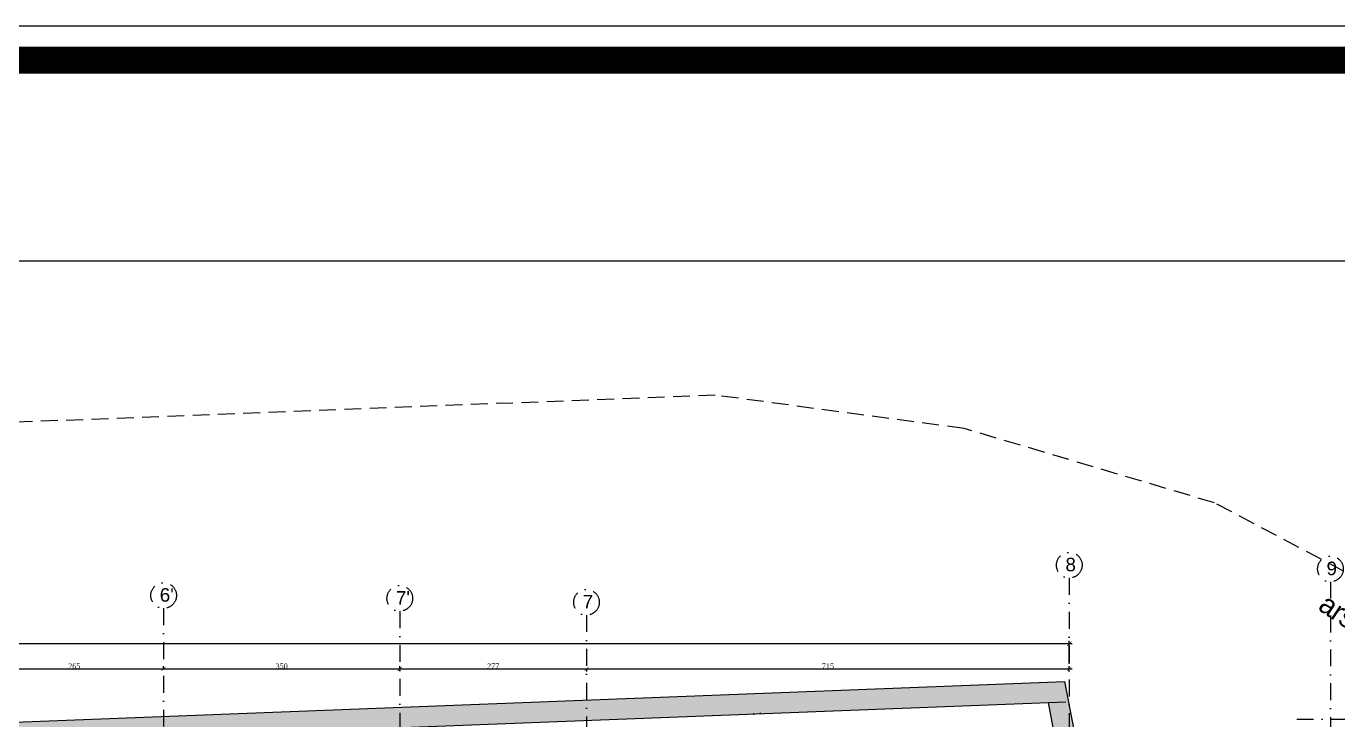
# Model space of a CAD drawing. Header units: millimetres. Extents: x -29311 to -3405, y 28913 to 42880.
# Drawn here: x -15732 to -13788, y 32452 to 33479 of the extents above; entities that cross this region are included whole.
import ezdxf

# ---------------------------------------------------------------- set-up
doc = ezdxf.new("R2010")
doc.units = ezdxf.units.MM
for name, pattern in [('( Hidden )', [0.375, 0.25, -0.125]), ('DASHDOT', [1, 0.5, -0.25, 0, -0.25]), ('DASHDOT2', [0.5, 0.25, -0.125, 0, -0.125])]:
    doc.linetypes.add(name, pattern=pattern)
for name, color, linetype in [('A-AKS', 57, 'DASHDOT'), ('A-AKS.', 57, 'DASHDOT2'), ('A-BA', 1, 'Continuous'), ('Duvar-200 cm', 7, 'Continuous'), ('vaz_bina2', 161, 'Continuous'), ('yazı1', 7, 'Continuous'), ('Yazılar', 253, 'Continuous')]:
    doc.layers.add(name, color=color, linetype=linetype)
doc.layers.add('olcu-plan', color=7, linetype='Continuous', lineweight=20)
doc.layers.add('tarama-betonarme', color=252, linetype='Continuous', lineweight=13)
doc.styles.add('HA_SMART', font='')
doc.styles.add('text1', font='arial.ttf')
doc.styles.add('YAZ-50', font='times.ttf', dxfattribs={"width": 0.9})
doc.styles.get('HA_SMART').set_extended_font_data('Sakkal Majalla')
doc.dimstyles.new('1-50-plan', dxfattribs={"dimtxt": 8, "dimasz": 6, "dimexe": 4, "dimexo": 4, "dimgap": 0.00625, "dimtad": 1, "dimdec": 0, "dimrnd": 0.0005, "dimzin": 9, "dimdsep": 46, "dimtxsty": 'YAZ-50', "dimblk": 'ARCHTICK', "dimcen": 0.025, "dimdle": 4, "dimadec": 0, "dimazin": 0, "dimtfac": 1, "dimtdec": 0, "dimtmove": 0, "dimatfit": 3, "dimfxl": 30, "dimfxlon": 1, "dimarcsym": 0})

# ---------------------------------------------------------------- blocks, each defined once
blk = doc.blocks.new('ANTET')
at = {"color": 251, "const_width": 20, "elevation": 0}
blk.add_lwpolyline([(-18595.04, -50619.36), (-18595.04, -52600.11), (-14668.24, -52600.11), (-14668.24, -50619.36)], close=True, dxfattribs=at)
at = {"layer": 'Yazılar', "elevation": 0}
for points in [[(-18620.04, -50594.36), (-18620.04, -52625.11), (-14643.24, -52625.11), (-14643.24, -50594.36)], [(-18397.88, -50768.01), (-14785.5, -50768.01), (-14785.5, -52468.87), (-18397.88, -52468.87)]]:
    blk.add_lwpolyline(points, close=True, dxfattribs=at)
blk = doc.blocks.new('_ArchTick')
at = {"color": 0, "linetype": 'ByBlock', "const_width": 0.15}
blk.add_lwpolyline([(-0.5, -0.5), (0.5, 0.5)], dxfattribs=at)
blk = doc.blocks.new('*D339')
at = {"layer": 'DEFPOINTS', "color": 0, "transparency": 16777216}
for p in [(-15793, 32531.8), (-15528, 32527.4), (-15528, 32524.2)]:
    blk.add_point(p, dxfattribs=at)
at = {"layer": 'olcu-plan', "color": 0, "lineweight": -2, "transparency": 16777216}
for p, q in [((-15797, 32527.4), (-15524, 32527.4)), ((-15793, 32527.8), (-15793, 32523.4)), ((-15528, 32527.4), (-15528, 32531.4))]:
    blk.add_line(p, q, dxfattribs=at)
at = {"layer": 'olcu-plan', "color": 0, "lineweight": -2, "transparency": 16777216, "xscale": 6, "yscale": 6, "zscale": 6, "rotation": 180}
blk.add_blockref('_ArchTick', (-15793, 32527.4), dxfattribs=at)
at = {"layer": 'olcu-plan', "color": 0, "lineweight": -2, "transparency": 16777216, "xscale": 6, "yscale": 6, "zscale": 6}
blk.add_blockref('_ArchTick', (-15528, 32527.4), dxfattribs=at)
at = {"layer": 'olcu-plan', "color": 0, "transparency": 16777216, "insert": (-15660.5, 32531.5), "char_height": 8, "attachment_point": 5, "style": 'YAZ-50'}
blk.add_mtext('265', dxfattribs=at)
blk = doc.blocks.new('*D340')
at = {"layer": 'DEFPOINTS', "color": 0, "transparency": 16777216}
for p in [(-15528, 32524.2), (-15178, 32527.4), (-15178, 32527.4)]:
    blk.add_point(p, dxfattribs=at)
at = {"layer": 'olcu-plan', "color": 0, "lineweight": -2, "transparency": 16777216}
for p, q in [((-15532, 32527.4), (-15174, 32527.4)), ((-15528, 32527.4), (-15528, 32531.4)), ((-15178, 32527.4), (-15178, 32531.4))]:
    blk.add_line(p, q, dxfattribs=at)
at = {"layer": 'olcu-plan', "color": 0, "lineweight": -2, "transparency": 16777216, "xscale": 6, "yscale": 6, "zscale": 6, "rotation": 180}
blk.add_blockref('_ArchTick', (-15528, 32527.4), dxfattribs=at)
at = {"layer": 'olcu-plan', "color": 0, "lineweight": -2, "transparency": 16777216, "xscale": 6, "yscale": 6, "zscale": 6}
blk.add_blockref('_ArchTick', (-15178, 32527.4), dxfattribs=at)
at = {"layer": 'olcu-plan', "color": 0, "transparency": 16777216, "insert": (-15353, 32531.5), "char_height": 8, "attachment_point": 5, "style": 'YAZ-50'}
blk.add_mtext('350', dxfattribs=at)
blk = doc.blocks.new('*D341')
at = {"layer": 'DEFPOINTS', "color": 0, "transparency": 16777216}
for p in [(-15178, 32527.4), (-14901.2, 32531.4), (-14901.2, 32527.4)]:
    blk.add_point(p, dxfattribs=at)
at = {"layer": 'olcu-plan', "color": 0, "lineweight": -2, "transparency": 16777216}
for p, q in [((-15182, 32527.4), (-14897.2, 32527.4)), ((-15178, 32527.4), (-15178, 32531.4)), ((-14901.2, 32527.4), (-14901.2, 32523.4))]:
    blk.add_line(p, q, dxfattribs=at)
at = {"layer": 'olcu-plan', "color": 0, "lineweight": -2, "transparency": 16777216, "xscale": 6, "yscale": 6, "zscale": 6, "rotation": 180}
blk.add_blockref('_ArchTick', (-15178, 32527.4), dxfattribs=at)
at = {"layer": 'olcu-plan', "color": 0, "lineweight": -2, "transparency": 16777216, "xscale": 6, "yscale": 6, "zscale": 6}
blk.add_blockref('_ArchTick', (-14901.2, 32527.4), dxfattribs=at)
at = {"layer": 'olcu-plan', "color": 0, "transparency": 16777216, "insert": (-15039.6, 32531.5), "char_height": 8, "attachment_point": 5, "style": 'YAZ-50'}
blk.add_mtext('277', dxfattribs=at)
blk = doc.blocks.new('*D342')
at = {"layer": 'DEFPOINTS', "color": 0, "transparency": 16777216}
for p in [(-14901.2, 32531.4), (-14185.7, 32527.4), (-14185.7, 32527.4)]:
    blk.add_point(p, dxfattribs=at)
at = {"layer": 'olcu-plan', "color": 0, "lineweight": -2, "transparency": 16777216}
for p, q in [((-14905.2, 32527.4), (-14181.7, 32527.4)), ((-14901.2, 32527.4), (-14901.2, 32523.4)), ((-14185.7, 32527.4), (-14185.7, 32531.4))]:
    blk.add_line(p, q, dxfattribs=at)
at = {"layer": 'olcu-plan', "color": 0, "lineweight": -2, "transparency": 16777216, "xscale": 6, "yscale": 6, "zscale": 6, "rotation": 180}
blk.add_blockref('_ArchTick', (-14901.2, 32527.4), dxfattribs=at)
at = {"layer": 'olcu-plan', "color": 0, "lineweight": -2, "transparency": 16777216, "xscale": 6, "yscale": 6, "zscale": 6}
blk.add_blockref('_ArchTick', (-14185.7, 32527.4), dxfattribs=at)
at = {"layer": 'olcu-plan', "color": 0, "transparency": 16777216, "insert": (-14543.5, 32531.5), "char_height": 8, "attachment_point": 5, "style": 'YAZ-50'}
blk.add_mtext('715', dxfattribs=at)
blk = doc.blocks.new('*D343')
at = {"layer": 'DEFPOINTS', "color": 0, "transparency": 16777216}
for p in [(-14185.7, 32564.8), (-14185.7, 32527.4), (-19055.3, 32497.3)]:
    blk.add_point(p, dxfattribs=at)
at = {"layer": 'olcu-plan', "color": 0, "lineweight": -2, "transparency": 16777216}
for p, q in [((-19059.3, 32564.8), (-14181.7, 32564.8)), ((-19055.3, 32534.8), (-19055.3, 32568.8)), ((-14185.7, 32534.8), (-14185.7, 32568.8))]:
    blk.add_line(p, q, dxfattribs=at)
at = {"layer": 'olcu-plan', "color": 0, "lineweight": -2, "transparency": 16777216, "xscale": 6, "yscale": 6, "zscale": 6, "rotation": 180}
blk.add_blockref('_ArchTick', (-19055.3, 32564.8), dxfattribs=at)
at = {"layer": 'olcu-plan', "color": 0, "lineweight": -2, "transparency": 16777216, "xscale": 6, "yscale": 6, "zscale": 6}
blk.add_blockref('_ArchTick', (-14185.7, 32564.8), dxfattribs=at)
at = {"layer": 'olcu-plan', "color": 0, "transparency": 16777216, "insert": (-16620.5, 32568.9), "char_height": 8, "attachment_point": 5, "style": 'YAZ-50'}
blk.add_mtext('4870', dxfattribs=at)
blk = doc.blocks.new('AKS')
at = {"layer": 'A-AKS.', "ltscale": 100}
for p, q in [((4869.5, 2314), (4869.5, 2054.9)), ((5256.6, 2308.4), (5256.6, 2054.9)), ((3527.3, 2269.1), (3527.3, 2054.9)), ((3877.3, 2264.8), (3877.3, 2054.9)), ((4154, 2259), (4154, 2054.9)), ((5206.6, 2104.9), (5403.8, 2104.9))]:
    blk.add_line(p, q, dxfattribs=at)
for centre in [(4869.5, 2333), (5256.6, 2327.4), (3527.3, 2288.1), (3877.3, 2283.8), (4154, 2278)]:
    blk.add_circle(centre, 19, dxfattribs=at)
at = {"layer": 'A-AKS.', "ltscale": 100, "char_height": 20, "width": 18.894, "attachment_point": 1, "style": 'text1'}
for s, insert in [('8', (4863.8, 2343.9)), ('9', (5250.8, 2338.2)), ("6'", (3521.5, 2298.9)), ("7'", (3871.5, 2294.6)), ('7', (4148.3, 2288.9))]:
    blk.add_mtext(s, dxfattribs=dict(at, insert=insert))

msp = doc.modelspace()

# ---------------------------------------------------------------- hatches: boundary and pattern name
at = {"layer": 'tarama-betonarme'}
h = msp.add_hatch(dxfattribs=at)
h.set_pattern_fill('ANSI35', color=256, scale=25, style=0)
h.set_pattern_definition([(45, (-65876.5644, 45834.01), (-4.4194174, 4.4194174), []), (45, (-65872.145, 45834.01), (-4.4194174, 4.4194174), [7.8125, -1.5625, 0, -1.5625])])
h.paths.add_polyline_path([(-18785.37, 30484.04), (-19021.29, 32291.44), (-14216.73, 32477.67), (-13835.02, 30501.63)], flags=16)
h.paths.add_polyline_path([(-18811.7, 30453.95), (-19055.29, 32320.15), (-14192.15, 32508.65), (-13798.7, 30471.76)])

# ---------------------------------------------------------------- linework, layer by layer
at = {"layer": 'A-BA'}
for p, q in [((-18152.31, 32355.15), (-14192.15, 32508.65)), ((-13798.7, 30471.76), (-14192.15, 32508.65)), ((-13798.7, 30471.76), (-14192.15, 32508.65)), ((-18125.74, 32326.16), (-14190.99, 32478.67)), ((-13835.02, 30501.63), (-14216.73, 32477.67)), ((-13835.02, 30501.63), (-14216.73, 32477.67))]:
    msp.add_line(p, q, dxfattribs=at)
at = {"layer": 'Duvar-200 cm'}
for p, q in [((-14653.49, 32460.74), (-14653.49, 32461.96)), ((-14653.49, 32460.74), (-14653.49, 32461.96)), ((-14643.49, 32461.13), (-14643.49, 32462.34)), ((-14643.49, 32461.13), (-14643.49, 32462.34))]:
    msp.add_line(p, q, dxfattribs=at)
at = {"layer": 'vaz_bina2', "linetype": '( Hidden )', "ltscale": 100}
msp.add_lwpolyline([(-19048.76, 32264.27), (-18805.18, 30398.07), (-13792.17, 30415.88), (-12774.38, 30419.5), (-13043.32, 31811.75), (-13285.11, 32294.07), (-13613.35, 32584.73), (-13970.55, 32773.34), (-14341.7, 32883.42), (-14710.49, 32932.8), (-19113.74, 32762.13)], close=True, dxfattribs=at)

# ---------------------------------------------------------------- block references
at = {"xscale": 2, "yscale": 2, "zscale": 2}
msp.add_blockref('ANTET', (17255.54, 134667.87, 0), dxfattribs=at)
at = {"layer": 'A-AKS'}
msp.add_blockref('AKS', (-19055.29, 30348.07), dxfattribs=at)

# ---------------------------------------------------------------- texts
at = {"layer": 'yazı1', "linetype": 'ByBlock', "insert": (-13801.96, 32640.99), "char_height": 30, "width": 407.0194, "attachment_point": 1, "rotation": 326.0578, "style": 'HA_SMART'}
msp.add_mtext('arsa sınırı', dxfattribs=at)

# ---------------------------------------------------------------- dimensions: what is measured, and where the dimension line sits
at = {"layer": 'olcu-plan'}
for base, p1, p2, picture, middle in [((-14185.74, 32564.83), (-19055.29, 32497.29), (-14185.74, 32527.43), '*D343', (-16620.51, 32568.92)), ((-15528.01, 32527.43), (-15793.01, 32531.77), (-15528.01, 32524.18), '*D339', (-15660.51, 32531.5)), ((-15178.01, 32527.43), (-15528.01, 32524.18), (-15178.01, 32527.43), '*D340', (-15353.01, 32531.5)), ((-14901.24, 32527.43), (-15178.01, 32527.43), (-14901.24, 32531.4), '*D341', (-15039.62, 32531.51)), ((-14185.7429, 32527.4268), (-14901.2394, 32531.4025), (-14185.7429, 32527.4268), '*D342', (-14543.4911, 32531.5138))]:
    dim = msp.add_linear_dim(base=base, p1=p1, p2=p2, dimstyle='1-50-plan', dxfattribs=at)
    dim.commit()
    dim.dimension.update_dxf_attribs({"geometry": picture, "text_midpoint": middle})

doc.saveas('drawing.dxf')
